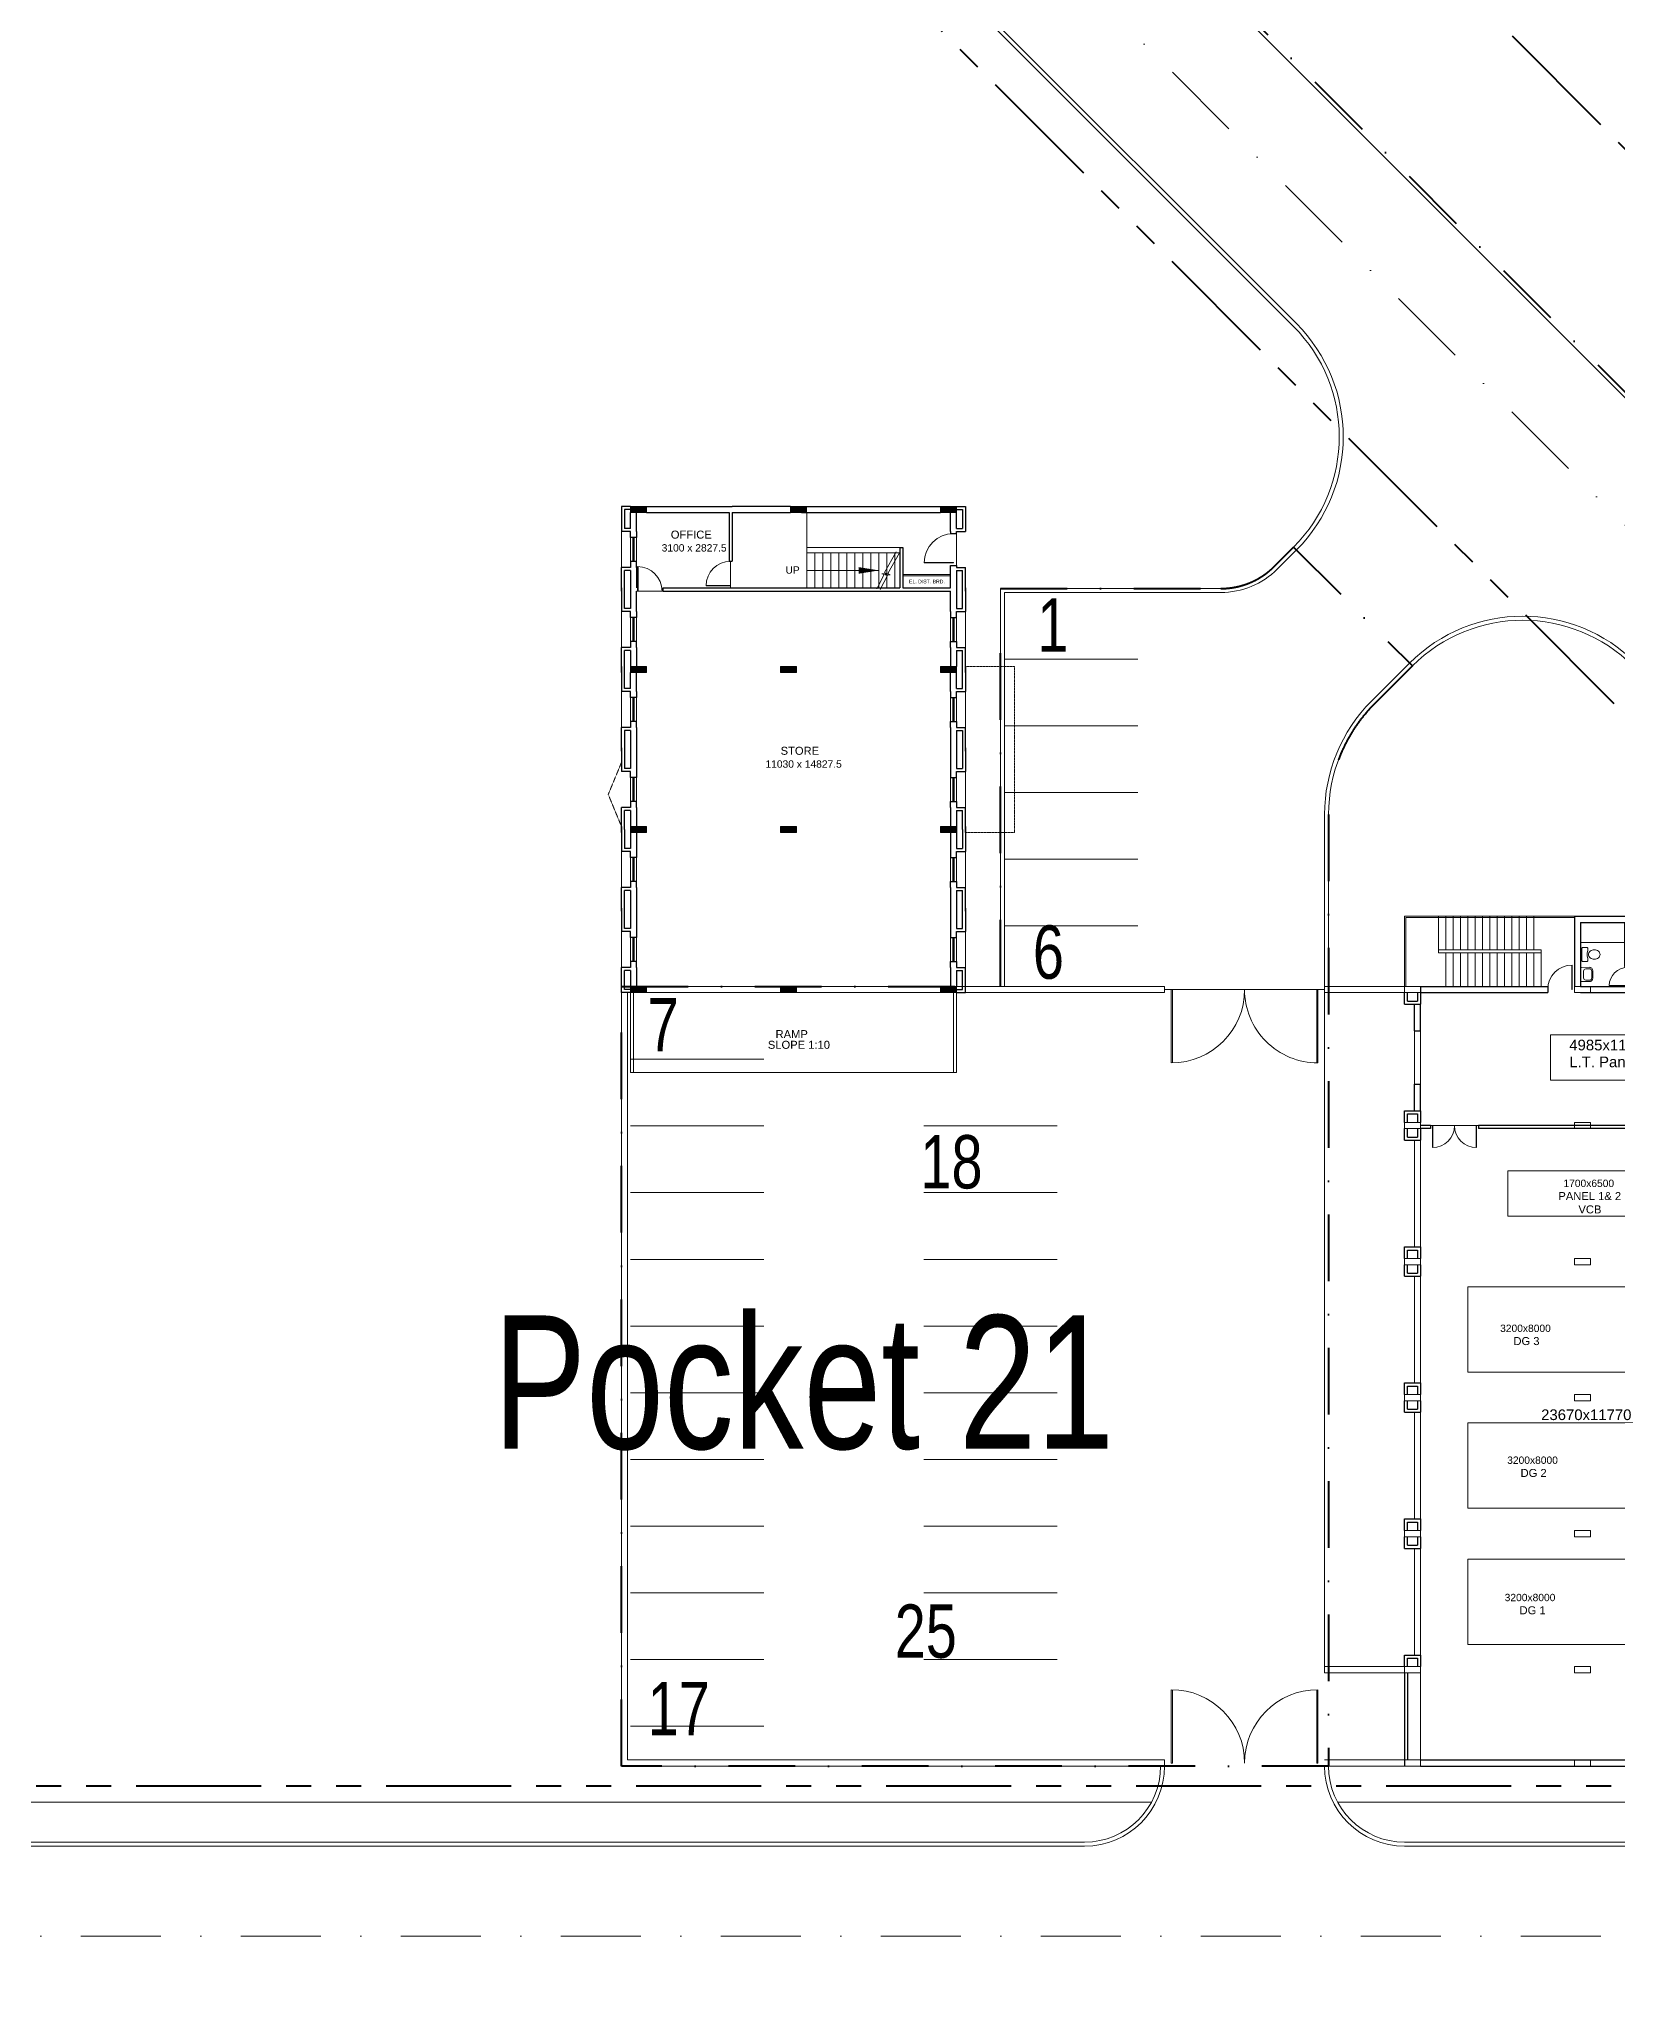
# Model space of a CAD drawing. Header units: inches. Extents: x 5542223 to 12533222, y 497239 to 5189502.
# Drawn here: x 6920146 to 6979341, y 1925645 to 1998467 of the extents above; entities that cross this region are included whole.
import ezdxf

# ---------------------------------------------------------------- set-up
doc = ezdxf.new("R2010")
doc.units = ezdxf.units.IN
doc.header["$MEASUREMENT"] = 0
for name, pattern in [('CENTER2', [1.125, 0.75, -0.125, 0.125, -0.125]), ('DASHDOT', [1, 0.5, -0.25, 0, -0.25]), ('HIDDEN', [0.375, 0.25, -0.125]), ('PHANTOM2', [1.25, 0.625, -0.125, 0.125, -0.125, 0.125, -0.125])]:
    doc.linetypes.add(name, pattern=pattern)
doc.layers.get('0').update_dxf_attribs({"color": 1})
for name, color, linetype, lineweight in [('Area_parking', 7, 'DASHDOT', 40), ('Col.', 7, 'Continuous', 13), ('DOOR', 7, 'Continuous', 9), ('ELE', 7, 'Continuous', 13), ('grid', 7, 'CENTER2', 9), ('hatch', 8, 'Continuous', 9), ('PARKING NO TXT', 7, 'Continuous', 9), ('Parking_Text', 7, 'Continuous', 18), ('PAVEMENT', 7, 'Continuous', 15), ('PROJECTION', 7, 'HIDDEN', 18), ('Road', 7, 'Continuous', 15), ('Road_center', 7, 'DASHDOT', 13), ('Road_CStone', 8, 'Continuous', 15), ('ROW', 7, 'PHANTOM2', 40), ('S_Road', 7, 'Continuous', 20), ('SPORTS', 7, 'Continuous', 5), ('stairs', 7, 'Continuous', 20), ('TEXT', 7, 'Continuous', 20), ('TOIFIT', 7, 'Continuous', 13), ('WALL', 7, 'Continuous', 30), ('WIN', 7, 'Continuous', 20)]:
    doc.layers.add(name, color=color, linetype=linetype, lineweight=lineweight)
doc.styles.add('Parking_txt', font='arial.ttf', dxfattribs={"width": 0.75})
doc.styles.add('Shukla', font='arial.ttf', dxfattribs={"width": 0.75, "height": 1500})
doc.dimstyles.get("Standard").update_dxf_attribs({"dimtxt": 2.5, "dimasz": 2, "dimexe": 3, "dimexo": 5, "dimgap": 0.09, "dimtad": 1, "dimtoh": 1, "dimdec": 0, "dimzin": 0, "dimdsep": 46, "dimtxsty": 'Standard', "dimcen": 0.09, "dimclrd": 256, "dimclre": 256, "dimclrt": 256, "dimadec": 0, "dimazin": 0, "dimtfac": 1, "dimtdec": 4, "dimtofl": 0, "dimtmove": 0, "dimatfit": 3, "dimfxl": 1, "dimtvp": 500, "dimtolj": 1, "dimtzin": 0, "dimlwd": -1, "dimlwe": -1, "dimarcsym": 0})

# ---------------------------------------------------------------- blocks, each defined once
blk = doc.blocks.new('SS_SP')
at = {"layer": 'SPORTS', "char_height": 281.4, "width": 5630051.54, "attachment_point": 7}
for s, insert in [('{\\fVerdana|b0|i0|c0|p34;1,5}', (24309, 2781)), ('{\\fVerdana|b0|i0|c0|p34;10}', (27409, 2781)), ('{\\fVerdana|b0|i0|c0|p34;3,7.5}', (30303, 2781)), ('{\\fVerdana|b0|i0|c0|p34;UP}', (27928, -1493))]:
    blk.add_mtext(s, dxfattribs=dict(at, insert=insert))
blk = doc.blocks.new('Door')
for p, q in [((0, 0.458), (0, 0.444)), ((0, 0.458), (0.917, 0.458)), ((0, 0.444), (0.917, 0.444))]:
    blk.add_line(p, q)
blk.add_arc((0, 0.458), 0.917, 270, 360)
blk = doc.blocks.new('Doorr')
for p, q in [((0, -0.458), (0, -0.444)), ((0, -0.444), (0.917, -0.444)), ((0, -0.458), (0.917, -0.458))]:
    blk.add_line(p, q)
blk.add_arc((0, -0.458), 0.917, 0, 90)
blk = doc.blocks.new('toilet1')
for p, q in [((51, 267), (25, 241)), ((25, 241), (25, -241)), ((229, 267), (51, 267)), ((254, 241), (229, 267)), ((229, 63), (254, 152)), ((229, -64), (229, 63)), ((229, 63), (229, -64)), ((254, 152), (254, 241)), ((25, -241), (51, -267)), ((51, -267), (229, -267)), ((254, -152), (229, -64)), ((229, -267), (254, -241)), ((254, -241), (254, -152))]:
    blk.add_line(p, q)
blk.add_lwpolyline([(711, 0, 0.117036), (695, 66, 0.104338), (648, 126, 0.09029), (573, 168, 0.09898), (495, 178, 0.08237), (411, 164, 0.09029), (343, 126, 0.104338), (295, 66, 0.117036), (279, 0, 0.117036), (295, -66, 0.104338), (343, -126, 0.09029), (411, -164, 0.08237), (495, -178, 0.08237), (580, -164, 0.09029), (648, -126, 0.104338), (695, -66, 0.117036)], format="xyb", close=True)
blk = doc.blocks.new('WB-61X51')
for p, q in [((-299, 354), (-286, 19)), ((-266, 0), (266, 0)), ((-239, 366), (-233, 216)), ((-149, 510), (149, 510)), ((-144, 465), (144, 465)), ((-139, 125), (139, 125)), ((233, 216), (239, 366)), ((286, 19), (299, 354))]:
    blk.add_line(p, q)
for centre, radius, start, end in [((-149, 360), 150, 90, 182.24574), ((-266, 20), 20, 182.24574, 270), ((-144, 370), 95, 90, 182.24574), ((-139, 220), 95, 182.24574, 270), ((139, 220), 95, 270, 357.75426), ((144, 370), 95, 357.75426, 90), ((149, 360), 150, 357.75426, 90), ((266, 20), 20, 270, 357.75426)]:
    blk.add_arc(centre, radius, start, end)
blk = doc.blocks.new('A$C5E4F0B4E')
at = {"layer": 'hatch'}
h = blk.add_hatch(dxfattribs=at)
h.set_pattern_fill('LINE', color=256, scale=25, angle=90, style=0)
h.set_pattern_definition([(90, (-964041.296, -1974153.68), (79.375, 2e-14), [])])
h.paths.add_polyline_path([(10743, 2403), (10743, 1803), (8365, 1803), (8365, 2403)])
at = {"layer": 'Col.'}
for points in [[(0, -230), (0, 0), (600, 0), (600, -230)], [(6370, -230), (6370, 0), (6970, 0), (6970, -230)], [(6370, -230), (6370, 0), (6970, 0), (6970, -230)], [(12970, -230), (12970, 0), (12370, 0), (12370, -230)], [(0, -5330), (0, -5100), (600, -5100), (600, -5330)], [(6970, -5330), (6970, -5100), (6370, -5100), (6370, -5330)], [(12970, -5330), (12970, -5100), (12370, -5100), (12370, -5330)], [(0, -10430), (0, -10200), (600, -10200), (600, -10430)], [(6970, -10430), (6970, -10200), (6370, -10200), (6370, -10430)], [(12970, -10430), (12970, -10200), (12370, -10200), (12370, -10430)], [(0, -15530), (0, -15300), (600, -15300), (600, -15530)], [(6970, -15530), (6970, -15300), (6370, -15300), (6370, -15530)], [(12970, -15530), (12970, -15300), (12370, -15300), (12370, -15530)], [(0, -20630), (0, -20400), (600, -20400), (600, -20630)], [(6970, -20630), (6970, -20400), (6370, -20400), (6370, -20630)], [(12970, -20630), (12970, -20400), (12370, -20400), (12370, -20630)], [(0, -25730), (0, -25500), (600, -25500), (600, -25730)], [(6970, -25730), (6970, -25500), (6370, -25500), (6370, -25730)], [(12970, -25730), (12970, -25500), (12370, -25500), (12370, -25730)], [(0, -29230), (0, -29000), (600, -29000), (600, -29230)], [(6970, -29230), (6970, -29000), (6370, -29000), (6370, -29230)], [(12970, -29230), (12970, -29000), (12370, -29000), (12370, -29230)]]:
    blk.add_lwpolyline(points, close=True, dxfattribs=at)
at = {"layer": 'DOOR'}
for p, q in [((6600, 1653), (8250, 1653)), ((8365, 750), (8365, 0)), ((2773, -5215), (973, -5215))]:
    blk.add_line(p, q, dxfattribs=at)
at = {"layer": 'ELE'}
for p, q in [((8365, 1803), (10743, 1803)), ((600, -25730), (600, -29000)), ((12370, -25730), (12370, -29000))]:
    blk.add_line(p, q, dxfattribs=at)
for points in [[(10370, -3515), (10370, -1815), (5470, -1815), (5470, -3515)], [(10370, -8615), (10370, -6915), (3870, -6915), (3870, -8615)], [(10370, -14465), (10370, -11265), (2370, -11265), (2370, -14465)], [(10370, -19565), (10370, -16365), (2370, -16365), (2370, -19565)], [(10370, -24665), (10370, -21465), (2370, -21465), (2370, -24665)]]:
    blk.add_lwpolyline(points, close=True, dxfattribs=at)
at = {"layer": 'grid', "lineweight": 0}
blk.add_line((6370, 0), (6370, -230), dxfattribs=at)
at = {"layer": 'stairs'}
for p, q in [((6370, 2633), (0, 2633)), ((0, 2633), (0, 0)), ((50, 2583), (50, 0)), ((6370, 2583), (50, 2583)), ((1270, 2633), (1270, 1259)), ((1545, 2633), (1545, 1374)), ((1820, 2633), (1820, 1374)), ((2095, 2633), (2095, 1374)), ((2370, 2633), (2370, 1374)), ((2645, 2633), (2645, 1374)), ((2920, 2633), (2920, 1374)), ((3195, 2633), (3195, 1374)), ((3470, 2633), (3470, 1374)), ((3745, 2633), (3745, 1374)), ((4020, 2633), (4020, 1374)), ((4295, 2633), (4295, 1374)), ((4570, 2633), (4570, 1374)), ((4845, 2633), (4845, 1374)), ((1270, 1374), (5120, 1374)), ((1270, 1259), (5120, 1259)), ((1545, 1259), (1545, 0)), ((1820, 1259), (1820, 0)), ((2095, 1259), (2095, 0)), ((2370, 1259), (2370, 0)), ((2645, 1259), (2645, 0)), ((2920, 1259), (2920, 0)), ((3195, 1259), (3195, 0)), ((3470, 1259), (3470, 0)), ((3745, 1259), (3745, 0)), ((4020, 1259), (4020, 0)), ((4295, 1259), (4295, 0)), ((4570, 1259), (4570, 0)), ((4845, 1259), (4845, 0)), ((5120, 1374), (5120, 0))]:
    blk.add_line(p, q, dxfattribs=at)
at = {"layer": 'WALL'}
for p, q in [((6370, 2633), (6370, 0)), ((6370, 2633), (10973, 2633)), ((6600, 2403), (6600, 0)), ((6600, 2403), (10743, 2403)), ((8250, 2403), (8250, 750)), ((8365, 2403), (8365, 750)), ((10743, 0), (10743, 2403)), ((10973, 2633), (10973, 0)), ((8250, 750), (8365, 750)), ((600, 0), (5370, 0)), ((5370, 0), (5370, -230)), ((9628, 0), (8684, 0)), ((9628, -230), (9628, 0)), ((10628, -230), (10628, 0)), ((10628, 0), (10743, 0)), ((0, -665), (0, -230)), ((0, -665), (600, -665)), ((115, -550), (115, -230)), ((115, -550), (485, -550)), ((370, -1665), (370, -665)), ((485, -230), (485, -550)), ((600, 0), (600, -230)), ((600, -230), (600, -665)), ((600, -230), (5370, -230)), ((600, -1665), (600, -665)), ((6600, 0), (9628, 0)), ((6600, -230), (9628, -230)), ((10628, -230), (12740, -230)), ((12740, 0), (10973, 0)), ((12370, -230), (12370, -665)), ((12370, -665), (12370, -940)), ((12485, -230), (12485, -550)), ((12855, -550), (12485, -550)), ((12970, -665), (12600, -665)), ((12600, -940), (12600, -665)), ((12855, -550), (12855, -230)), ((12970, -665), (12970, -230)), ((12370, -940), (12600, -940)), ((370, -1665), (600, -1665)), ((12370, -3490), (12370, -1840)), ((12370, -1840), (12600, -1840)), ((12600, -1840), (12600, -3490)), ((12600, -3490), (12370, -3490)), ((370, -4665), (370, -3665)), ((370, -3665), (600, -3665)), ((600, -4665), (600, -3665)), ((0, -5100), (0, -4665)), ((0, -4665), (600, -4665)), ((115, -5100), (115, -4780)), ((115, -4780), (485, -4780)), ((485, -4780), (485, -5100)), ((600, -4665), (600, -5100)), ((12370, -4665), (12370, -4390)), ((12370, -4390), (12600, -4390)), ((12370, -4665), (12370, -5100)), ((12855, -4780), (12485, -4780)), ((12485, -4780), (12485, -5100)), ((12600, -4390), (12600, -4665)), ((12970, -4665), (12600, -4665)), ((12855, -5100), (12855, -4780)), ((12970, -5100), (12970, -4665)), ((0, -5765), (0, -5330)), ((0, -5765), (600, -5765)), ((115, -5650), (115, -5330)), ((115, -5650), (485, -5650)), ((485, -5330), (485, -5650)), ((973, -5215), (600, -5215)), ((600, -5330), (600, -5765)), ((973, -5330), (600, -5330)), ((973, -5215), (973, -5330)), ((12370, -5215), (2773, -5215)), ((2773, -5215), (2773, -5330)), ((12370, -5330), (2773, -5330)), ((12370, -5330), (12370, -5765)), ((12370, -5765), (12370, -6040)), ((12485, -5330), (12485, -5650)), ((12855, -5650), (12485, -5650)), ((12970, -5765), (12600, -5765)), ((12600, -6040), (12600, -5765)), ((12855, -5650), (12855, -5330)), ((12970, -5765), (12970, -5330)), ((12370, -6040), (12600, -6040)), ((12370, -8590), (12370, -6940)), ((12370, -6940), (12600, -6940)), ((12600, -6940), (12600, -8590)), ((12600, -8590), (12370, -8590)), ((0, -10200), (0, -9765)), ((0, -9765), (600, -9765)), ((115, -10200), (115, -9880)), ((115, -9880), (485, -9880)), ((485, -9880), (485, -10200)), ((600, -9765), (600, -10200)), ((12370, -9765), (12370, -9490)), ((12370, -9490), (12600, -9490)), ((12370, -9765), (12370, -10200)), ((12855, -9880), (12485, -9880)), ((12485, -9880), (12485, -10200)), ((12600, -9490), (12600, -9765)), ((12970, -9765), (12600, -9765)), ((12855, -10200), (12855, -9880)), ((12970, -10200), (12970, -9765)), ((0, -10865), (0, -10430)), ((0, -10865), (600, -10865)), ((115, -10750), (115, -10430)), ((115, -10750), (485, -10750)), ((485, -10430), (485, -10750)), ((600, -10430), (600, -10865)), ((12370, -10430), (12370, -10865)), ((12370, -10865), (12370, -11140)), ((12485, -10430), (12485, -10750)), ((12855, -10750), (12485, -10750)), ((12970, -10865), (12600, -10865)), ((12600, -11140), (12600, -10865)), ((12855, -10750), (12855, -10430)), ((12970, -10865), (12970, -10430)), ((12370, -11140), (12600, -11140)), ((12370, -13690), (12370, -12040)), ((12370, -12040), (12600, -12040)), ((12600, -12040), (12600, -13690)), ((12600, -13690), (12370, -13690)), ((0, -15300), (0, -14865)), ((0, -14865), (600, -14865)), ((115, -15300), (115, -14980)), ((115, -14980), (485, -14980)), ((485, -14980), (485, -15300)), ((600, -14865), (600, -15300)), ((12370, -14865), (12370, -14590)), ((12370, -14590), (12600, -14590)), ((12370, -14865), (12370, -15300)), ((12855, -14980), (12485, -14980)), ((12485, -14980), (12485, -15300)), ((12600, -14590), (12600, -14865)), ((12970, -14865), (12600, -14865)), ((12855, -15300), (12855, -14980)), ((12970, -15300), (12970, -14865)), ((0, -15965), (0, -15530)), ((0, -15965), (600, -15965)), ((115, -15850), (115, -15530)), ((115, -15850), (485, -15850)), ((485, -15530), (485, -15850)), ((600, -15530), (600, -15965)), ((12370, -15530), (12370, -15965)), ((12370, -15965), (12370, -16240)), ((12485, -15530), (12485, -15850)), ((12855, -15850), (12485, -15850)), ((12970, -15965), (12600, -15965)), ((12600, -16240), (12600, -15965)), ((12855, -15850), (12855, -15530)), ((12970, -15965), (12970, -15530)), ((12370, -16240), (12600, -16240)), ((12370, -18790), (12370, -17140)), ((12370, -17140), (12600, -17140)), ((12600, -17140), (12600, -18790)), ((12600, -18790), (12370, -18790)), ((0, -20400), (0, -19965)), ((0, -19965), (600, -19965)), ((115, -20400), (115, -20080)), ((115, -20080), (485, -20080)), ((485, -20080), (485, -20400)), ((600, -19965), (600, -20400)), ((12370, -19965), (12370, -19690)), ((12370, -19690), (12600, -19690)), ((12370, -19965), (12370, -20400)), ((12855, -20080), (12485, -20080)), ((12485, -20080), (12485, -20400)), ((12600, -19690), (12600, -19965)), ((12970, -19965), (12600, -19965)), ((12855, -20400), (12855, -20080)), ((12970, -20400), (12970, -19965)), ((0, -21065), (0, -20630)), ((0, -21065), (600, -21065)), ((115, -20950), (115, -20630)), ((115, -20950), (485, -20950)), ((485, -20630), (485, -20950)), ((600, -20630), (600, -21065)), ((12370, -20630), (12370, -21065)), ((12370, -21065), (12370, -21340)), ((12485, -20630), (12485, -20950)), ((12855, -20950), (12485, -20950)), ((12970, -21065), (12600, -21065)), ((12600, -21340), (12600, -21065)), ((12855, -20950), (12855, -20630)), ((12970, -21065), (12970, -20630)), ((12370, -21340), (12600, -21340)), ((12370, -23890), (12370, -22240)), ((12370, -22240), (12600, -22240)), ((12600, -22240), (12600, -23890)), ((12600, -23890), (12370, -23890)), ((0, -25500), (0, -25065)), ((0, -25065), (600, -25065)), ((115, -25500), (115, -25180)), ((115, -25180), (485, -25180)), ((485, -25180), (485, -25500)), ((600, -25065), (600, -25500)), ((12370, -25065), (12370, -24790)), ((12370, -24790), (12600, -24790)), ((12370, -25065), (12370, -25500)), ((12855, -25180), (12485, -25180)), ((12485, -25180), (12485, -25500)), ((12600, -24790), (12600, -25065)), ((12970, -25065), (12600, -25065)), ((12855, -25500), (12855, -25180)), ((12970, -25500), (12970, -25065)), ((0, -25730), (0, -29230)), ((115, -25730), (115, -29000)), ((12855, -25730), (12855, -29000)), ((12970, -25730), (12970, -29230)), ((600, -29000), (12370, -29000)), ((600, -29230), (12370, -29230))]:
    blk.add_line(p, q, dxfattribs=at)
at = {"layer": 'WIN'}
for p, q in [((0, 0), (-3000, 0)), ((-3000, 0), (-3000, -25730)), ((0, -230), (-3000, -230)), ((12370, -4665), (12370, -665)), ((12970, -4665), (12970, -665)), ((12460, -1840), (12460, -940)), ((12510, -1840), (12510, -940)), ((370, -3665), (370, -1665)), ((600, -3665), (600, -1665)), ((12460, -4390), (12460, -3490)), ((12510, -4390), (12510, -3490)), ((370, -9765), (370, -5765)), ((600, -9765), (600, -5765)), ((12370, -9765), (12370, -5765)), ((12970, -9765), (12970, -5765)), ((12460, -6940), (12460, -6040)), ((12510, -6940), (12510, -6040)), ((12460, -9490), (12460, -8590)), ((12510, -9490), (12510, -8590)), ((370, -14865), (370, -10865)), ((600, -14865), (600, -10865)), ((12370, -14865), (12370, -10865)), ((12970, -14865), (12970, -10865)), ((12460, -12040), (12460, -11140)), ((12510, -12040), (12510, -11140)), ((12460, -14590), (12460, -13690)), ((12510, -14590), (12510, -13690)), ((370, -19965), (370, -15965)), ((600, -19965), (600, -15965)), ((12370, -19965), (12370, -15965)), ((12970, -19965), (12970, -15965)), ((12460, -17140), (12460, -16240)), ((12510, -17140), (12510, -16240)), ((12460, -19690), (12460, -18790)), ((12510, -19690), (12510, -18790)), ((370, -25065), (370, -21065)), ((600, -25065), (600, -21065)), ((12370, -25065), (12370, -21065)), ((12970, -25065), (12970, -21065)), ((12460, -22240), (12460, -21340)), ((12510, -22240), (12510, -21340)), ((12460, -24790), (12460, -23890)), ((12510, -24790), (12510, -23890)), ((0, -25500), (-3000, -25500)), ((0, -25730), (-3000, -25730))]:
    blk.add_line(p, q, dxfattribs=at)
at = {"layer": 'DOOR', "lineweight": 0, "xscale": 1000, "yscale": 1000, "zscale": 1000, "rotation": 90}
blk.add_blockref('Doorr', (5828, -115), dxfattribs=at)
at = {"layer": 'DOOR'}
for name, p, xscale, yscale, zscale, rotation in [('Door', (8365, 375), 750, 750, 750, 180), ('Door', (10137, -230), -1000, 1000, 1000, 270), ('Doorr', (1460, -5215), 900, 900, 900, 270), ('Doorr', (2285, -5215), -900, 900, 900, 90)]:
    blk.add_blockref(name, p, dxfattribs=dict(at, xscale=xscale, yscale=yscale, zscale=zscale, rotation=rotation))
at = {"layer": 'TOIFIT', "xscale": -1, "rotation": 180}
blk.add_blockref('toilet1', (6621, 1200), dxfattribs=at)
at = {"layer": 'TOIFIT', "xscale": -0.8999999999068677, "yscale": 0.8999999999068677, "zscale": 0.9, "rotation": 270}
blk.add_blockref('WB-61X51', (6600, 450), dxfattribs=at)
at = {"layer": 'TEXT', "style": 'Shukla'}
for s, height, p in [('4985x11770', 400, (6178, -2395)), ('L.T. Panel Room', 400, (6178, -3027)), ('1700x6500', 275, (5958, -7517)), ('PANEL 1& 2', 300, (5769, -8007)), ('VCB', 300, (6521, -8508)), ('3200x8000', 275, (3584, -12953)), ('DG 3', 300, (4083, -13444)), ('23670x11770', 400, (5122, -16256)), ('3200x8000', 275, (3849, -17897)), ('DG 2', 300, (4351, -18389)), ('3200x8000', 275, (3755, -23046)), ('DG 1', 300, (4312, -23538))]:
    blk.add_text(s, height=height, dxfattribs=at).set_placement(p)
blk = doc.blocks.new('COLUMN')
at = {"layer": 'Col.'}
h = blk.add_hatch(color=256, dxfattribs=at)
h.paths.add_polyline_path([(485, 115), (0, 115), (0, 0), (485, 0)])
h.paths.add_polyline_path([(485, 0), (0, 0), (0, -115), (485, -115)])
h.paths.add_polyline_path([(0, 0), (-115, 0), (-115, -115), (0, -115)])
h.paths.add_polyline_path([(0, 115), (-115, 115), (-115, 0), (0, 0)])
for p, q in [((485, 115), (-115, 115)), ((-115, 115), (-115, -115)), ((485, -115), (485, 115)), ((-115, -115), (485, -115))]:
    blk.add_line(p, q, dxfattribs=at)
at = {"layer": 'Col.', "lineweight": 0}
for p, q in [((-115, 0), (485, 0)), ((0, 115), (0, -115))]:
    blk.add_line(p, q, dxfattribs=at)
blk = doc.blocks.new('IJHSDFKJHFSD')
at = {"layer": 'DOOR'}
for p, q in [((-1572, 12782), (-1572, 12115)), ((-3257, 12038), (-3923, 12038))]:
    blk.add_line(p, q, dxfattribs=at)
at = {"layer": 'ELE'}
for p, q in [((334, 13124), (334, 14000)), ((4077, 12677), (4077, 13477)), ((2568, 13014), (2279, 12497)), ((2651, 12991), (2362, 12474)), ((2264, 12448), (2083, 12095)), ((2348, 12426), (2167, 12073)), ((2336, 12469), (2207, 12469)), ((2207, 12469), (2264, 12448)), ((2279, 12497), (2336, 12469)), ((2420, 12446), (2290, 12446)), ((2290, 12446), (2348, 12426)), ((2362, 12474), (2420, 12446)), ((2734, 12448), (3923, 12448)), ((2734, 12415), (3923, 12415)), ((-3677, 2153), (-323, 2153)), ((-3677, 2000), (-323, 2000)), ((77, 2153), (3677, 2153)), ((77, 2000), (3677, 2000))]:
    blk.add_line(p, q, dxfattribs=at)
at = {"layer": 'ELE', "lineweight": 0}
for p, q in [((-4300, 12627), (-4300, 13527)), ((-4300, 10627), (-4300, 11527)), ((4300, 10627), (4300, 11527)), ((-4300, 8627), (-4300, 9527)), ((4300, 8627), (4300, 9527)), ((4300, 6627), (4300, 7527)), ((-4300, 4627), (-4300, 5527)), ((4300, 5527), (4300, 4627)), ((-4300, 2627), (-4300, 3527)), ((4300, 2627), (4300, 3527))]:
    blk.add_line(p, q, dxfattribs=at)
at = {"layer": 'PROJECTION'}
for q in [(-4300, 7753), (-4300, 6153)]:
    blk.add_line((-4631, 6953), q, dxfattribs=at)
blk.add_lwpolyline([(4300, 10153), (5529, 10153), (5529, 6000), (4300, 6000)], dxfattribs=at)
at = {"layer": 'stairs'}
for p, q in [((2658, 13124), (334, 13124)), ((334, 12991), (334, 13124)), ((2658, 12991), (334, 12991)), ((334, 12991), (334, 12115)), ((534, 12991), (534, 12115)), ((734, 12991), (734, 12115)), ((934, 12991), (934, 12115)), ((1134, 12991), (1134, 12115)), ((1334, 12991), (1334, 12115)), ((1534, 12991), (1534, 12115)), ((1734, 12991), (1734, 12115)), ((1934, 12991), (1934, 12115)), ((2134, 12991), (2134, 12115)), ((2334, 12991), (2334, 12115)), ((2534, 12991), (2534, 12115)), ((-4077, 2000), (-4077, 0)), ((-4000, 2000), (-4000, 0)), ((4000, 0), (4000, 2000)), ((4077, 0), (4077, 2000)), ((-4077, 0), (4077, 0))]:
    blk.add_line(p, q, dxfattribs=at)
at = {"layer": 'WALL'}
for p, q in [((-4300, 14153), (-4300, 13527)), ((-4077, 14153), (-4300, 14153)), ((-3677, 14153), (-1533, 14153)), ((-77, 14153), (-1533, 14153)), ((200, 14153), (3677, 14153)), ((4077, 14153), (4300, 14153)), ((4300, 14153), (4300, 13527)), ((-4077, 14077), (-4223, 14077)), ((-4223, 14077), (-4223, 13603)), ((-4077, 13603), (-4223, 13603)), ((-4077, 13603), (-4077, 14000)), ((-3923, 13527), (-3923, 14000)), ((-3677, 14000), (-1610, 14000)), ((-1610, 14000), (-1610, 12782)), ((-1533, 14000), (-1533, 12782)), ((-1533, 14000), (-77, 14000)), ((200, 14000), (3677, 14000)), ((3923, 13527), (3923, 14000)), ((4077, 14077), (4223, 14077)), ((4077, 13603), (4077, 14000)), ((4077, 13603), (4223, 13603)), ((4223, 14077), (4223, 13603)), ((-4077, 13527), (-4300, 13527)), ((-4077, 13377), (-4077, 13527)), ((-3923, 13377), (-4077, 13377)), ((-3923, 13527), (-3923, 13377)), ((2658, 13124), (2658, 12115)), ((2658, 13124), (2734, 13124)), ((2734, 13124), (2734, 12115)), ((3923, 13527), (3923, 13477)), ((3923, 13477), (4077, 13477)), ((4077, 13527), (4300, 13527)), ((4077, 13477), (4077, 13527)), ((-4077, 12627), (-4300, 12627)), ((-4300, 12038), (-4300, 12627)), ((-3923, 12777), (-4077, 12777)), ((-4077, 12777), (-4077, 12627)), ((-3923, 12627), (-3923, 12777)), ((-3923, 12627), (-3923, 12115)), ((-1610, 12782), (-1533, 12782)), ((3923, 12627), (3923, 12677)), ((3923, 12677), (4077, 12677)), ((3923, 12115), (3923, 12627)), ((4077, 12677), (4077, 12627)), ((4077, 12627), (4300, 12627)), ((4300, 12038), (4300, 12627)), ((-4223, 11603), (-4223, 12550)), ((-4077, 12550), (-4223, 12550)), ((-4077, 12550), (-4077, 11603)), ((4077, 12550), (4223, 12550)), ((4077, 12550), (4077, 11603)), ((4223, 11603), (4223, 12550)), ((-4300, 12115), (-4300, 11527)), ((-3923, 11527), (-3923, 12038)), ((-3257, 12115), (2658, 12115)), ((-3257, 12038), (-3257, 12115)), ((-3257, 12038), (3923, 12038)), ((2734, 12115), (3923, 12115)), ((3923, 11527), (3923, 12038)), ((4300, 12115), (4300, 11527)), ((-4077, 11527), (-4300, 11527)), ((-4077, 11603), (-4223, 11603)), ((-4077, 11377), (-4077, 11527)), ((-3923, 11377), (-4077, 11377)), ((-3923, 11527), (-3923, 11377)), ((3923, 11527), (3923, 11377)), ((3923, 11377), (4077, 11377)), ((4077, 11603), (4223, 11603)), ((4077, 11527), (4300, 11527)), ((4077, 11377), (4077, 11527)), ((-3923, 10777), (-4077, 10777)), ((-4077, 10777), (-4077, 10627)), ((-3923, 10627), (-3923, 10777)), ((3923, 10627), (3923, 10777)), ((3923, 10777), (4077, 10777)), ((4077, 10777), (4077, 10627)), ((-4077, 10627), (-4300, 10627)), ((-4300, 10000), (-4300, 10627)), ((-4223, 9603), (-4223, 10550)), ((-4077, 10550), (-4223, 10550)), ((-4077, 10550), (-4077, 10153)), ((-3923, 10627), (-3923, 10153)), ((3923, 10627), (3923, 10153)), ((4077, 10627), (4300, 10627)), ((4077, 10550), (4223, 10550)), ((4077, 10550), (4077, 10153)), ((4223, 9603), (4223, 10550)), ((4300, 10000), (4300, 10627)), ((-4300, 10153), (-4300, 9527)), ((-4077, 9603), (-4077, 10000)), ((-3923, 9527), (-3923, 10000)), ((3923, 9527), (3923, 10000)), ((4077, 9603), (4077, 10000)), ((4300, 10153), (4300, 9527)), ((-4077, 9527), (-4300, 9527)), ((-4077, 9603), (-4223, 9603)), ((-4077, 9377), (-4077, 9527)), ((-3923, 9377), (-4077, 9377)), ((-3923, 9527), (-3923, 9377)), ((3923, 9527), (3923, 9377)), ((3923, 9377), (4077, 9377)), ((4077, 9603), (4223, 9603)), ((4077, 9527), (4300, 9527)), ((4077, 9377), (4077, 9527)), ((-3923, 8777), (-4077, 8777)), ((-4077, 8777), (-4077, 8627)), ((-3923, 8627), (-3923, 8777)), ((3923, 8627), (3923, 8777)), ((3923, 8777), (4077, 8777)), ((4077, 8777), (4077, 8627)), ((-4077, 8627), (-4300, 8627)), ((-4300, 8038), (-4300, 8627)), ((-4077, 8550), (-4223, 8550)), ((-4223, 8550), (-4223, 7603)), ((-4077, 8550), (-4077, 7603)), ((-3923, 8627), (-3923, 7527)), ((3923, 8627), (3923, 7527)), ((4077, 8627), (4300, 8627)), ((4077, 8550), (4223, 8550)), ((4077, 8550), (4077, 7603)), ((4223, 8550), (4223, 7603)), ((4300, 8038), (4300, 8627)), ((-4300, 8115), (-4300, 7527)), ((4300, 8115), (4300, 7527)), ((-4077, 7527), (-4300, 7527)), ((-4077, 7603), (-4223, 7603)), ((-4077, 7377), (-4077, 7527)), ((-3923, 7377), (-4077, 7377)), ((-3923, 7527), (-3923, 7377)), ((3923, 7527), (3923, 7377)), ((3923, 7377), (4077, 7377)), ((4077, 7603), (4223, 7603)), ((4077, 7527), (4300, 7527)), ((4077, 7377), (4077, 7527)), ((-4077, 6627), (-4300, 6627)), ((-4300, 6000), (-4300, 6627)), ((-4223, 6077), (-4223, 6550)), ((-4077, 6550), (-4223, 6550)), ((-3923, 6777), (-4077, 6777)), ((-4077, 6777), (-4077, 6627)), ((-4077, 6550), (-4077, 5603)), ((-3923, 6627), (-3923, 6777)), ((-3923, 6627), (-3923, 5527)), ((3923, 6627), (3923, 6777)), ((3923, 6777), (4077, 6777)), ((3923, 6627), (3923, 5527)), ((4077, 6777), (4077, 6627)), ((4077, 6627), (4300, 6627)), ((4077, 6550), (4223, 6550)), ((4077, 6550), (4077, 5603)), ((4223, 6077), (4223, 6550)), ((4300, 6000), (4300, 6627)), ((-4300, 6153), (-4300, 5527)), ((-4223, 6077), (-4223, 5603)), ((4223, 6077), (4223, 5603)), ((4300, 6153), (4300, 5527)), ((-4077, 5527), (-4300, 5527)), ((-4077, 5603), (-4223, 5603)), ((-4077, 5377), (-4077, 5527)), ((-3923, 5377), (-4077, 5377)), ((-3923, 5527), (-3923, 5377)), ((3923, 5527), (3923, 5377)), ((3923, 5377), (4077, 5377)), ((4077, 5603), (4223, 5603)), ((4077, 5527), (4300, 5527)), ((4077, 5377), (4077, 5527)), ((-4077, 4627), (-4300, 4627)), ((-4300, 4038), (-4300, 4627)), ((-4223, 3603), (-4223, 4550)), ((-4077, 4550), (-4223, 4550)), ((-3923, 4777), (-4077, 4777)), ((-4077, 4777), (-4077, 4627)), ((-4077, 4550), (-4077, 3603)), ((-3923, 4627), (-3923, 4777)), ((-3923, 4627), (-3923, 3527)), ((3923, 4627), (3923, 4777)), ((3923, 4777), (4077, 4777)), ((3923, 4627), (3923, 3527)), ((4077, 4777), (4077, 4627)), ((4077, 4627), (4300, 4627)), ((4077, 4550), (4223, 4550)), ((4077, 4550), (4077, 3603)), ((4223, 3603), (4223, 4550)), ((4300, 4038), (4300, 4627)), ((-4300, 4115), (-4300, 3527)), ((4300, 4115), (4300, 3527)), ((-4077, 3527), (-4300, 3527)), ((-4077, 3603), (-4223, 3603)), ((-4077, 3377), (-4077, 3527)), ((-3923, 3527), (-3923, 3377)), ((3923, 3527), (3923, 3377)), ((4077, 3603), (4223, 3603)), ((4077, 3527), (4300, 3527)), ((4077, 3377), (4077, 3527)), ((-3923, 3377), (-4077, 3377)), ((3923, 3377), (4077, 3377)), ((-4077, 2627), (-4300, 2627)), ((-4300, 2000), (-4300, 2627)), ((-4223, 2077), (-4223, 2550)), ((-4077, 2550), (-4223, 2550)), ((-3923, 2777), (-4077, 2777)), ((-4077, 2777), (-4077, 2627)), ((-4077, 2550), (-4077, 2153)), ((-3923, 2627), (-3923, 2777)), ((-3923, 2627), (-3923, 2153)), ((3923, 2627), (3923, 2777)), ((3923, 2777), (4077, 2777)), ((3923, 2627), (3923, 2153)), ((4077, 2777), (4077, 2627)), ((4077, 2627), (4300, 2627)), ((4077, 2550), (4223, 2550)), ((4077, 2550), (4077, 2153)), ((4223, 2077), (4223, 2550)), ((4300, 2000), (4300, 2627)), ((-4077, 2000), (-4300, 2000)), ((-4077, 2077), (-4223, 2077)), ((4077, 2077), (4223, 2077)), ((4077, 2000), (4300, 2000))]:
    blk.add_line(p, q, dxfattribs=at)
at = {"layer": 'WIN'}
for p, q in [((-4077, 13096), (-4077, 13527)), ((-4017, 13096), (-4017, 13377)), ((-4000, 13096), (-4000, 13377)), ((-3983, 13096), (-3983, 13377)), ((-3923, 13096), (-3923, 13527)), ((-4077, 13096), (-4077, 12627)), ((-4017, 13096), (-4017, 12777)), ((-4000, 13096), (-4000, 12777)), ((-3983, 13096), (-3983, 12777)), ((-3923, 13096), (-3923, 12627)), ((-4077, 11096), (-4077, 11527)), ((-4017, 11096), (-4017, 11377)), ((-4000, 11096), (-4000, 11377)), ((-3983, 11096), (-3983, 11377)), ((-3923, 11096), (-3923, 11527)), ((3923, 11096), (3923, 11527)), ((3983, 11096), (3983, 11377)), ((4000, 11096), (4000, 11377)), ((4017, 11096), (4017, 11377)), ((4077, 11096), (4077, 11527)), ((-4077, 11096), (-4077, 10627)), ((-4017, 11096), (-4017, 10777)), ((-4000, 11096), (-4000, 10777)), ((-3983, 11096), (-3983, 10777)), ((-3923, 11096), (-3923, 10627)), ((3923, 11096), (3923, 10627)), ((3983, 11096), (3983, 10777)), ((4000, 11096), (4000, 10777)), ((4017, 11096), (4017, 10777)), ((4077, 11096), (4077, 10627)), ((-4077, 9096), (-4077, 9527)), ((-4017, 9096), (-4017, 9377)), ((-4000, 9096), (-4000, 9377)), ((-3983, 9096), (-3983, 9377)), ((-3923, 9096), (-3923, 9527)), ((3923, 9096), (3923, 9527)), ((3983, 9096), (3983, 9377)), ((4000, 9096), (4000, 9377)), ((4017, 9096), (4017, 9377)), ((4077, 9096), (4077, 9527)), ((-4077, 9096), (-4077, 8627)), ((-4017, 9096), (-4017, 8777)), ((-4000, 9096), (-4000, 8777)), ((-3983, 9096), (-3983, 8777)), ((-3923, 9096), (-3923, 8627)), ((3923, 9096), (3923, 8627)), ((3983, 9096), (3983, 8777)), ((4000, 9096), (4000, 8777)), ((4017, 9096), (4017, 8777)), ((4077, 9096), (4077, 8627)), ((-4077, 7096), (-4077, 7527)), ((-4017, 7096), (-4017, 7377)), ((-4000, 7096), (-4000, 7377)), ((-3983, 7096), (-3983, 7377)), ((-3923, 7096), (-3923, 7527)), ((3923, 7096), (3923, 7527)), ((3983, 7096), (3983, 7377)), ((4000, 7096), (4000, 7377)), ((4017, 7096), (4017, 7377)), ((4077, 7096), (4077, 7527)), ((-4077, 7096), (-4077, 6627)), ((-4017, 7096), (-4017, 6777)), ((-4000, 7096), (-4000, 6777)), ((-3983, 7096), (-3983, 6777)), ((-3923, 7096), (-3923, 6627)), ((3923, 7096), (3923, 6627)), ((3983, 7096), (3983, 6777)), ((4000, 7096), (4000, 6777)), ((4017, 7096), (4017, 6777)), ((4077, 7096), (4077, 6627)), ((-4077, 5096), (-4077, 5527)), ((-4017, 5096), (-4017, 5377)), ((-4000, 5096), (-4000, 5377)), ((-3983, 5096), (-3983, 5377)), ((-3923, 5096), (-3923, 5527)), ((3923, 5096), (3923, 5527)), ((3983, 5096), (3983, 5377)), ((4000, 5096), (4000, 5377)), ((4017, 5096), (4017, 5377)), ((4077, 5096), (4077, 5527)), ((-4077, 5096), (-4077, 4627)), ((-4017, 5096), (-4017, 4777)), ((-4000, 5096), (-4000, 4777)), ((-3983, 5096), (-3983, 4777)), ((-3923, 5096), (-3923, 4627)), ((3923, 5096), (3923, 4627)), ((3983, 5096), (3983, 4777)), ((4000, 5096), (4000, 4777)), ((4017, 5096), (4017, 4777)), ((4077, 5096), (4077, 4627)), ((-4077, 3096), (-4077, 3527)), ((-3923, 3096), (-3923, 3527)), ((3923, 3096), (3923, 3527)), ((4077, 3096), (4077, 3527)), ((-4077, 3096), (-4077, 2627)), ((-4017, 3096), (-4017, 3377)), ((-4017, 3096), (-4017, 2777)), ((-4000, 3096), (-4000, 3377)), ((-4000, 3096), (-4000, 2777)), ((-3983, 3096), (-3983, 3377)), ((-3983, 3096), (-3983, 2777)), ((-3923, 3096), (-3923, 2627)), ((3923, 3096), (3923, 2627)), ((3983, 3096), (3983, 3377)), ((3983, 3096), (3983, 2777)), ((4000, 3096), (4000, 3377)), ((4000, 3096), (4000, 2777)), ((4017, 3096), (4017, 3377)), ((4017, 3096), (4017, 2777)), ((4077, 3096), (4077, 2627))]:
    blk.add_line(p, q, dxfattribs=at)
at = {"layer": 'Col.', "yscale": 0.6666666667442769, "zscale": 0.6666666666666666}
for p, xscale in [((-4000, 14077), 0.6666666665114462), ((-4000, 14077), 0.6666666665114462), ((247, 14077), -0.6666666665114462), ((4000, 14077), -0.6666666665114462), ((4000, 14077), -0.6666666665114462), ((-4000, 10077), 0.6666666665114462), ((-4000, 10077), 0.6666666665114462), ((-247, 10077), 0.6666666665114462), ((4000, 10077), -0.6666666665114462), ((4000, 10077), -0.6666666665114462), ((-4000, 6077), 0.6666666665114462), ((-4000, 6077), 0.6666666665114462), ((-247, 6077), 0.6666666665114462), ((4000, 6077), -0.6666666665114462), ((4000, 6077), -0.6666666665114462), ((-4000, 2077), 0.6666666665114462), ((-4000, 2077), 0.6666666665114462), ((-247, 2077), 0.6666666665114462), ((4000, 2077), -0.6666666665114462), ((4000, 2077), -0.6666666665114462)]:
    blk.add_blockref('COLUMN', p, dxfattribs=dict(at, xscale=xscale))
at = {"layer": 'DOOR'}
for p, xscale, yscale, zscale in [((4000, 13110), -800, 800, 800), ((-1572, 12476), -666.6666666665114, 666.6666666667443, 666.6666666666666)]:
    blk.add_blockref('Doorr', p, dxfattribs=dict(at, xscale=xscale, yscale=yscale, zscale=zscale))
at = {"layer": 'DOOR', "xscale": -666.6666666667443, "yscale": 666.6666666667443, "zscale": 666.6666666666666, "rotation": 270}
blk.add_blockref('Doorr', (-3590, 12038), dxfattribs=at)
at = {"layer": 'TEXT', "style": 'Shukla'}
for s, height, p in [('3100 x 2827.5', 183.33, (-3295, 13025)), ('OFFICE', 200, (-3067, 13348)), ('UP', 183.3, (-199, 12472)), ('EL. DIST. BRD.', 91.67, (2889, 12229)), ('11030 x 14827.5', 183.33, (-700, 7622)), ('STORE', 200, (-321, 7945)), ('RAMP', 200, (-447, 862)), ('SLOPE 1:10', 200, (-640, 596))]:
    blk.add_text(s, height=height, dxfattribs=at).set_placement(p)
at = {"layer": 'ELE'}
blk.add_leader([(2134, 12553), (334, 12553)], dimstyle='Standard', override={"dimscale": 10, "dimasz": 50, "dimgap": 0.09, "dimtad": 0}, dxfattribs=at)

msp = doc.modelspace()

# ---------------------------------------------------------------- linework, layer by layer
msp.add_circle((6864263.374, 1819279.277), 1322040.52)
at = {"layer": 'Area_parking', "ltscale": 5000}
msp.add_lwpolyline([(6984612.133, 2054862.199), (6948284.698, 2054862.199), (6930490.952, 2072655.946), (6925435.138, 2067600.132), (6927202.905, 2065832.365), (6923667.371, 2062296.832), (6943252.003, 2042712.199), (6968312.133, 2042712.199), (6968312.133, 2008062.199), (6971962.133, 2008062.199, -0.414213562), (6973312.133, 2006712.199), (6973312.133, 2005668.082, -0.581874522), (6964468.775, 2000641.919), (6964468.775, 2000388.29), (6992900.92, 1971956.145)], format="xyb", dxfattribs=at)
msp.add_lwpolyline([(6970230.211, 1973525.505, 0.198890564), (6968517.133, 1969389.277), (6968517.133, 1933707.199), (6941997.835, 1933707.199), (6941997.835, 1962937.199), (6956217.133, 1962937.199), (6956217.133, 1977857.199), (6964471.852, 1977857.199, 0.198912372), (6966487.106, 1978691.945), (6967204.436, 1979409.275), (6971659.208, 1974954.502)], format="xyb", close=True, dxfattribs=at)
at = {"layer": 'ELE'}
for p, q in [((6948227.835, 1962937.199), (6953627.835, 1962937.199)), ((6948227.835, 1962707.199), (6953627.835, 1962707.199))]:
    msp.add_line(p, q, dxfattribs=at)
at = {"layer": 'PAVEMENT', "ltscale": 6000}
for p, q in [((6825999.997, 1932357.199), (6961877.113, 1932357.199)), ((6968857.153, 1932357.199), (6996589.835, 1932357.199))]:
    msp.add_line(p, q, dxfattribs=at)
at = {"layer": 'Road', "ltscale": 6000}
for p, q in [((6967310.502, 1987788.49), (6952828.562, 2002270.43)), ((6967310.502, 1979303.209), (6966593.172, 1978585.879)), ((6956367.133, 1977707.199), (6956367.133, 1962937.199)), ((6956367.133, 1977707.199), (6964471.852, 1977707.199)), ((6971553.142, 1975060.568), (6970124.492, 1973631.918)), ((6968367.133, 1969389.277), (6968367.133, 1962937.199)), ((6941997.835, 1962707.199), (6941997.835, 1933707.199)), ((6942227.835, 1962707.199), (6942227.835, 1933937.199)), ((6962367.133, 1933707.199), (6941997.835, 1933707.199)), ((6962367.133, 1933937.199), (6942227.835, 1933937.199)), ((6971367.133, 1933937.199), (6968367.133, 1933937.199)), ((6971367.133, 1933707.199), (6968367.133, 1933707.199)), ((6829507.133, 1930707.199), (6959367.133, 1930707.199)), ((6971367.133, 1930707.199), (6990291.023, 1930707.199))]:
    msp.add_line(p, q, dxfattribs=at)
at = {"layer": 'Road'}
for p, q in [((6993675.375, 1970969.559), (6963219.492, 2001425.441)), ((6962367.133, 1933937.199), (6962367.133, 1933707.199)), ((6971367.133, 1933707.199), (6968367.133, 1933707.199))]:
    msp.add_line(p, q, dxfattribs=at)
at = {"layer": 'Road', "ltscale": 6000}
for centre, radius, start, end in [((6963067.861, 1983545.849), 6000, 315, 45), ((6964471.852, 1980707.199), 3000, 270, 315.0000011), ((6975795.783, 1970817.927), 6000, 45, 135), ((6974367.133, 1969389.277), 6000, 135.00000049, 180), ((6971367.133, 1933707.199), 3000, 180, 270)]:
    msp.add_arc(centre, radius, start, end, dxfattribs=at)
at = {"layer": 'Road'}
msp.add_arc((6959367.133, 1933707.199), 3000, 270, 0, dxfattribs=at)
at = {"layer": 'Road_center', "ltscale": 6000}
for p, q in [((7011451.444, 1948420.518), (6934335.445, 2025536.518)), ((6441717.133, 1927332.199), (7210947.129, 1927332.199))]:
    msp.add_line(p, q, dxfattribs=at)
at = {"layer": 'Road_CStone', "ltscale": 6000}
for p, q in [((6967204.436, 1987682.424), (6952722.496, 2002164.364)), ((6967204.436, 1979409.275), (6966487.106, 1978691.945)), ((6956217.133, 1977857.199), (6964471.852, 1977857.199)), ((6956217.133, 1977857.199), (6956217.133, 1962937.199)), ((6971659.676, 1974954.969), (6970230.211, 1973525.505)), ((6968517.133, 1969389.277), (6968517.133, 1962937.199)), ((6824507.133, 1930857.199), (6959367.133, 1930857.199)), ((6971367.133, 1930857.199), (6990291.024, 1930857.199))]:
    msp.add_line(p, q, dxfattribs=at)
for centre, radius, start, end in [((6963067.861, 1983545.849), 5850, 315, 45), ((6964471.852, 1980707.199), 2850, 270, 315.0000011), ((6975795.783, 1970817.927), 5850, 45, 135), ((6974367.133, 1969389.277), 5850, 135.00000049, 180), ((6959367.133, 1933707.199), 2850, 270, 0), ((6971367.133, 1933707.199), 2850, 180, 270)]:
    msp.add_arc(centre, radius, start, end, dxfattribs=at)
at = {"layer": 'ROW', "ltscale": 7500}
for p, q in [((7018504.834, 1955473.908), (6941388.835, 2032589.908)), ((6999112.183, 1953653.357), (6930782.233, 2021983.306)), ((6994113.329, 1932957.199), (6763517.133, 1932957.199))]:
    msp.add_line(p, q, dxfattribs=at)
at = {"layer": 'S_Road', "ltscale": 0.1}
for p, q in [((6956367.133, 1975207.199), (6961367.133, 1975207.199)), ((6956367.133, 1972707.199), (6961367.133, 1972707.199)), ((6956367.133, 1970207.199), (6961367.133, 1970207.199)), ((6956367.133, 1967707.199), (6961367.133, 1967707.199)), ((6956367.133, 1965207.199), (6961367.133, 1965207.199)), ((6954227.835, 1962707.199), (6962367.133, 1962707.199)), ((6954562.835, 1962937.199), (6962367.133, 1962937.199)), ((6962367.133, 1962707.199), (6962367.133, 1962937.199)), ((6962367.133, 1962822.199), (6968367.133, 1962822.199)), ((6942332.835, 1960207.199), (6947332.835, 1960207.199)), ((6942332.835, 1957707.199), (6947332.835, 1957707.199)), ((6953332.835, 1957707.199), (6958332.835, 1957707.199)), ((6942332.835, 1955207.199), (6947332.835, 1955207.199)), ((6953332.835, 1955207.199), (6958332.835, 1955207.199)), ((6942332.835, 1952707.199), (6947332.835, 1952707.199)), ((6953332.835, 1952707.199), (6958332.835, 1952707.199)), ((6942332.835, 1950207.199), (6947332.835, 1950207.199)), ((6953332.835, 1950207.199), (6958332.835, 1950207.199)), ((6942332.835, 1947707.199), (6947332.835, 1947707.199)), ((6953332.835, 1947707.199), (6958332.835, 1947707.199)), ((6942332.835, 1945207.199), (6947332.835, 1945207.199)), ((6953332.835, 1945207.199), (6958332.835, 1945207.199)), ((6942332.835, 1942707.199), (6947332.835, 1942707.199)), ((6953332.835, 1942707.199), (6958332.835, 1942707.199)), ((6942332.835, 1940207.199), (6947332.835, 1940207.199)), ((6953332.835, 1940207.199), (6958332.835, 1940207.199)), ((6942332.835, 1937707.199), (6947332.835, 1937707.199)), ((6953332.835, 1937707.199), (6958332.835, 1937707.199)), ((6942332.835, 1935207.199), (6947332.835, 1935207.199))]:
    msp.add_line(p, q, dxfattribs=at)

# ---------------------------------------------------------------- block references
at = {"layer": 'ELE', "xscale": 1.5, "yscale": 1.5, "zscale": 1.500000000012148}
msp.add_blockref('IJHSDFKJHFSD', (6948447.835, 1959707.199), dxfattribs=at)
at = {"layer": 'ELE', "lineweight": 0}
msp.add_blockref('A$C5E4F0B4E', (6971367.133, 1962937.199), dxfattribs=at)
at = {"layer": 'S_Road', "ltscale": 0.1, "yscale": 3000.000000024214, "zscale": 3000.000000024295}
for p, xscale, rotation in [((6963992.133, 1962822.199), -3000.000000024214, 90), ((6966742.133, 1962822.199), 3000.000000024214, 270), ((6963992.133, 1933822.199), 3000.000000024214, 90), ((6966742.133, 1933822.199), -3000.000000024214, 270)]:
    msp.add_blockref('Door', p, dxfattribs=dict(at, xscale=xscale, rotation=rotation))
at = {"layer": 'WALL'}
msp.add_blockref('SS_SP', (6872867.133, 1938074.114), dxfattribs=at)

# ---------------------------------------------------------------- texts
at = {"layer": 'PARKING NO TXT', "style": 'Parking_txt', "width": 0.75}
for s, p in [('1', (6957592.232, 1975487.57)), ('6', (6957427.947, 1963227.72)), ('7', (6942978.057, 1960500.611)), ('18', (6953209.495, 1955364.862)), ('25', (6952244.626, 1937767.902)), ('17', (6942978.057, 1934865.874))]:
    msp.add_text(s, height=2000, dxfattribs=at).set_placement(p)
at = {"layer": 'Parking_Text', "style": 'Parking_txt', "width": 0.75}
msp.add_text('Pocket 21', height=5000, dxfattribs=at).set_placement((6937181.009, 1945603.403))

doc.saveas('drawing.dxf')
